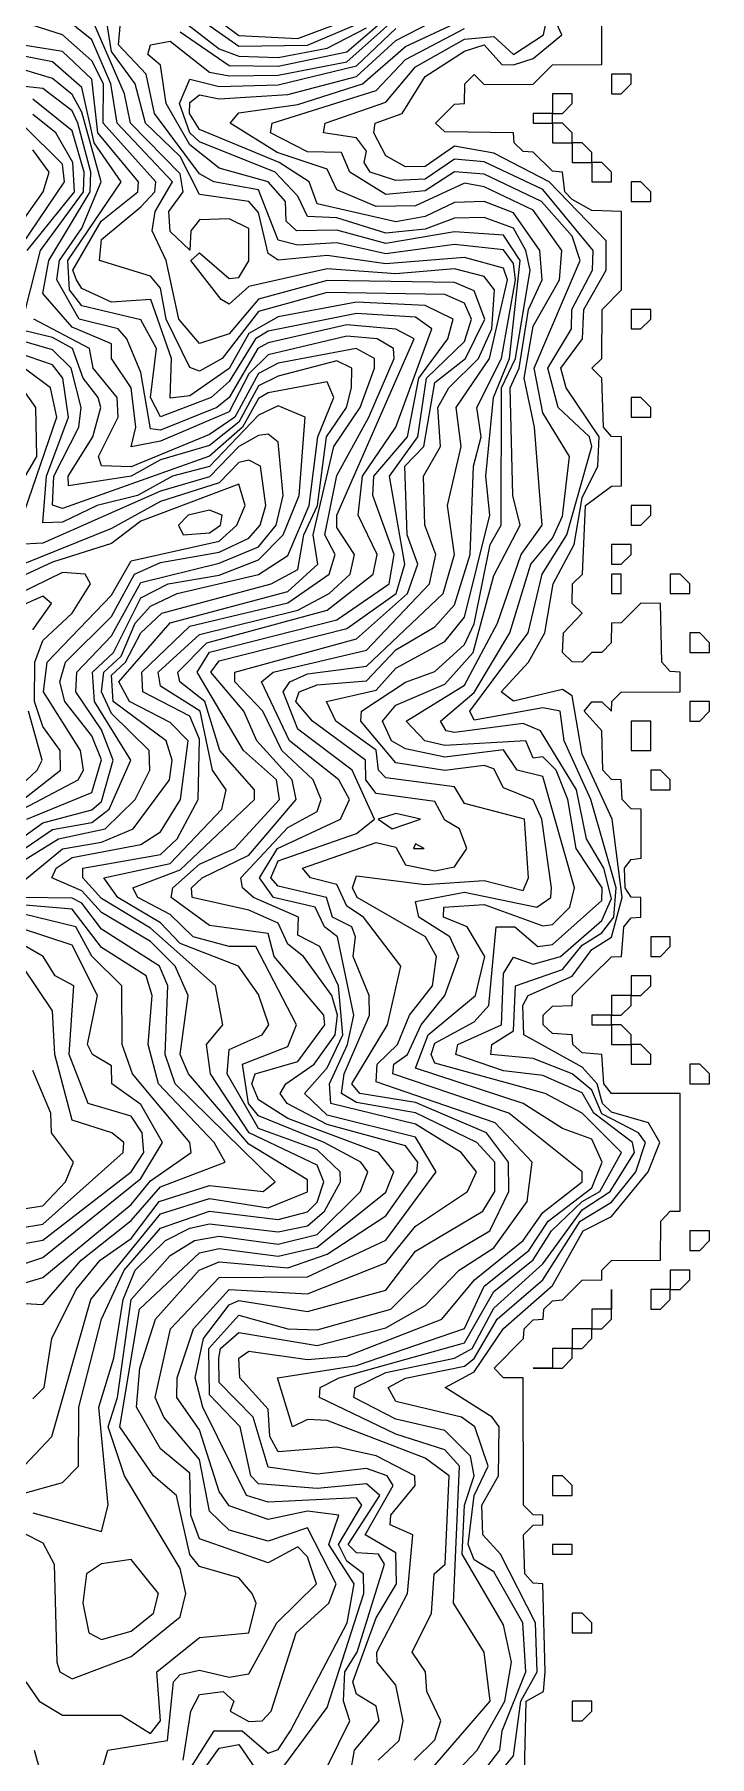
# Model space of a CAD drawing. Header units: metres. Extents: x 310028 to 360472, y 4137098 to 4159193.
# Drawn here: x 317830 to 318862, y 4146733 to 4149368 of the extents above; entities that cross this region are included whole.
import ezdxf

# ---------------------------------------------------------------- set-up
doc = ezdxf.new("R2010")
doc.units = ezdxf.units.M
for name, color, linetype in [('COAST', 5, 'Continuous'), ('CONTOUR', 254, 'Continuous'), ('CONTOUR_INDEX', 33, 'Continuous')]:
    doc.layers.add(name, color=color, linetype=linetype)

msp = doc.modelspace()

# ---------------------------------------------------------------- linework, layer by layer
at = {"layer": 'COAST'}
for points in [[(318577.5, 4146622.5), (318582.1, 4146817.5), (318608.4, 4146832.5), (318610.9, 4146862.5), (318607.6, 4146997.5), (318592.5, 4146998.3), (318579.8, 4147012.5), (318578, 4147072.5), (318592.5, 4147087.3), (318607.6, 4147087.5), (318607.6, 4147102.5), (318592.5, 4147102.8), (318577.9, 4147117.5), (318577.5, 4147312.5), (318547.5, 4147312.7), (318532.8, 4147327.5), (318577.9, 4147372.5), (318578.7, 4147387.5), (318592.5, 4147401.4), (318607.8, 4147402.5), (318608.8, 4147417.5), (318622.5, 4147430.4), (318637.5, 4147431.8), (318667.5, 4147462.1), (318697.5, 4147462.5), (318697.7, 4147477.5), (318712.5, 4147492.2), (318787.5, 4147492.4), (318788, 4147552.5), (318802.5, 4147567.4), (318817.5, 4147567.5), (318817.5, 4147747.5), (318712.5, 4147747.6), (318701, 4147762.5), (318697.6, 4147807.5), (318667.5, 4147809.6), (318653.6, 4147822.5), (318652.5, 4147837.6), (318622.5, 4147839.4), (318608.2, 4147852.5), (318607.9, 4147867.5), (318622.5, 4147881.5), (318652.5, 4147882.5), (318653, 4147897.5), (318682.8, 4147927.5), (318712.5, 4147956.8), (318727.7, 4147957.5), (318731.2, 4148002.5), (318742.5, 4148016.5), (318757.6, 4148017.5), (318757.5, 4148047.5), (318742.5, 4148048.2), (318733.4, 4148062.5), (318732.3, 4148092.5), (318742.5, 4148105.9), (318757.8, 4148107.5), (318757.7, 4148182.5), (318742.5, 4148183.3), (318728.7, 4148197.5), (318727.5, 4148227.5), (318712.5, 4148228.1), (318699.4, 4148242.5), (318697.8, 4148302.5), (318670.8, 4148332.5), (318682.5, 4148347.2), (318697.5, 4148347.1), (318712.5, 4148332.5), (318712.8, 4148347.5), (318727.5, 4148361.9), (318817.6, 4148362.5), (318817.6, 4148392.5), (318802.5, 4148393.2), (318789.6, 4148407.5), (318787.5, 4148497.6), (318757.5, 4148497.8), (318727.5, 4148467.7), (318712.5, 4148467.5), (318711.8, 4148437.5), (318697.5, 4148422.7), (318682.5, 4148422.5), (318667.5, 4148407.7), (318652.5, 4148408.1), (318637.6, 4148422.5), (318639, 4148452.5), (318667.5, 4148482.5), (318652.5, 4148497.5), (318652.8, 4148527.5), (318667.9, 4148542.5), (318672.6, 4148647.5), (318712.5, 4148677.1), (318727.6, 4148677.5), (318727.6, 4148752.5), (318712.5, 4148753.2), (318700.5, 4148767.5), (318697.6, 4148842.5), (318682.5, 4148857.5), (318697.7, 4148872.5), (318698.3, 4148947.5), (318727.9, 4148977.5), (318727.6, 4149097.5), (318682.5, 4149098.7), (318652.5, 4149115.5), (318641.2, 4149127.5), (318637.7, 4149157.5), (318622.5, 4149158.9), (318592.5, 4149188.2), (318577.5, 4149189.2), (318563.4, 4149202.5), (318562.5, 4149217.7), (318457.5, 4149219.2), (318443.4, 4149232.5), (318472.5, 4149261.7), (318487.7, 4149262.5), (318488.4, 4149292.5), (318502.5, 4149307.2), (318517.5, 4149291.5), (318592.5, 4149292.1), (318622.5, 4149321.8), (318697.5, 4149322.5), (318697.6, 4149397.5)], [(318712.5, 4149292.5), (318712.5, 4149277.5), (318727.5, 4149277.5), (318742.5, 4149292.5), (318742.5, 4149307.5), (318712.5, 4149307.5), (318712.5, 4149292.5)], [(318622.5, 4149262.5), (318622.5, 4149247.5), (318637.5, 4149247.5), (318652.5, 4149262.5), (318652.5, 4149277.5), (318622.5, 4149277.5), (318622.5, 4149262.5)], [(318592.5, 4149232.5), (318622.5, 4149232.5), (318622.5, 4149247.5), (318592.5, 4149247.5), (318592.5, 4149232.5)], [(318622.5, 4149202.5), (318652.5, 4149202.5), (318652.5, 4149217.5), (318637.5, 4149232.5), (318622.5, 4149232.5), (318622.5, 4149202.5)], [(318652.4, 4149172.5), (318682.5, 4149172.5), (318682.5, 4149187.5), (318667.5, 4149202.5), (318652.5, 4149202.5), (318652.4, 4149172.5)], [(318682.5, 4149142.5), (318712.5, 4149142.5), (318712.5, 4149157.5), (318697.5, 4149172.5), (318682.5, 4149172.5), (318682.5, 4149142.5)], [(318742.5, 4149112.5), (318772.5, 4149112.5), (318772.5, 4149127.5), (318757.5, 4149142.5), (318742.5, 4149142.5), (318742.5, 4149112.5)], [(318742.5, 4148932.5), (318742.5, 4148917.5), (318757.5, 4148917.5), (318772.5, 4148932.5), (318772.5, 4148947.5), (318742.5, 4148947.5), (318742.5, 4148932.5)], [(318742.5, 4148782.5), (318772.5, 4148782.5), (318772.5, 4148797.5), (318757.5, 4148812.5), (318742.5, 4148812.5), (318742.5, 4148782.5)], [(318742.5, 4148632.5), (318742.5, 4148617.5), (318757.5, 4148617.5), (318772.5, 4148632.5), (318772.5, 4148647.5), (318742.5, 4148647.5), (318742.5, 4148632.5)], [(318712.5, 4148572.5), (318712.5, 4148557.5), (318727.5, 4148557.5), (318742.5, 4148572.5), (318742.5, 4148587.5), (318712.5, 4148587.5), (318712.5, 4148572.5)], [(318712.5, 4148512.5), (318727.5, 4148512.5), (318727.5, 4148542.5), (318712.5, 4148542.5), (318712.5, 4148512.5)], [(318802.5, 4148512.5), (318832.5, 4148512.5), (318832.5, 4148527.5), (318817.5, 4148542.5), (318802.5, 4148542.5), (318802.5, 4148512.5)], [(318832.5, 4148422.5), (318862.5, 4148422.5), (318862.5, 4148437.5), (318847.5, 4148452.5), (318832.5, 4148452.5), (318832.5, 4148422.5)], [(318832.5, 4148332.5), (318832.5, 4148317.5), (318847.5, 4148317.5), (318862.5, 4148332.5), (318862.5, 4148347.5), (318832.5, 4148347.5), (318832.5, 4148332.5)], [(318742.5, 4148272.5), (318772.5, 4148272.5), (318772.5, 4148317.5), (318742.5, 4148317.5), (318742.5, 4148272.5)], [(318772.5, 4148212.5), (318802.5, 4148212.5), (318802.5, 4148227.5), (318787.5, 4148242.5), (318772.5, 4148242.5), (318772.5, 4148212.5)], [(318772.5, 4147972.5), (318772.5, 4147957.5), (318787.5, 4147957.5), (318802.5, 4147972.5), (318802.5, 4147987.5), (318772.5, 4147987.5), (318772.5, 4147972.5)], [(318742.5, 4147912.5), (318742.5, 4147897.5), (318757.5, 4147897.5), (318772.5, 4147912.5), (318772.5, 4147927.5), (318742.5, 4147927.5), (318742.5, 4147912.5)], [(318712.5, 4147882.5), (318712.5, 4147867.5), (318727.5, 4147867.5), (318742.5, 4147882.5), (318742.5, 4147897.5), (318712.5, 4147897.5), (318712.5, 4147882.5)], [(318682.5, 4147852.5), (318712.5, 4147852.5), (318712.5, 4147867.5), (318682.5, 4147867.5), (318682.5, 4147852.5)], [(318712.5, 4147822.5), (318742.5, 4147822.5), (318742.5, 4147837.5), (318727.5, 4147852.5), (318712.5, 4147852.5), (318712.5, 4147822.5)], [(318742.5, 4147792.5), (318772.5, 4147792.5), (318772.5, 4147807.5), (318757.5, 4147822.5), (318742.5, 4147822.5), (318742.5, 4147792.5)], [(318832.5, 4147762.5), (318862.5, 4147762.5), (318862.5, 4147777.5), (318847.5, 4147792.5), (318832.5, 4147792.5), (318832.5, 4147762.5)], [(318832.5, 4147522.5), (318832.5, 4147507.5), (318847.5, 4147507.5), (318862.5, 4147522.5), (318862.5, 4147537.5), (318832.5, 4147537.5), (318832.5, 4147522.5)], [(318802.5, 4147462.5), (318802.5, 4147447.5), (318817.5, 4147447.5), (318832.5, 4147462.5), (318832.5, 4147477.5), (318802.5, 4147477.5), (318802.5, 4147462.5)], [(318712.5, 4147432.5), (318712.5, 4147417.5), (318712.5, 4147447.5), (318712.5, 4147432.5)], [(318772.5, 4147432.5), (318772.5, 4147417.5), (318787.5, 4147417.5), (318802.5, 4147432.5), (318802.5, 4147447.5), (318772.5, 4147447.5), (318772.5, 4147432.5)], [(318682.5, 4147402.5), (318682.5, 4147387.5), (318697.5, 4147387.5), (318712.5, 4147402.5), (318712.5, 4147417.5), (318682.5, 4147417.5), (318682.5, 4147402.5)], [(318652.5, 4147372.5), (318652.5, 4147357.5), (318667.5, 4147357.5), (318682.5, 4147372.5), (318682.5, 4147387.5), (318652.5, 4147387.5), (318652.5, 4147372.5)], [(318622.5, 4147342.5), (318622.5, 4147327.5), (318637.5, 4147327.5), (318652.5, 4147342.5), (318652.5, 4147357.5), (318622.5, 4147357.5), (318622.5, 4147342.5)], [(318592.5, 4147327.5), (318622.5, 4147327.5), (318592.5, 4147327.5)], [(318622.5, 4147132.5), (318652.5, 4147132.5), (318652.5, 4147147.5), (318637.5, 4147162.5), (318622.5, 4147162.5), (318622.5, 4147132.5)], [(318622.5, 4147042.5), (318652.5, 4147042.5), (318652.5, 4147057.5), (318622.5, 4147057.5), (318622.5, 4147042.5)], [(318652.5, 4146922.5), (318682.5, 4146922.5), (318682.5, 4146937.5), (318667.5, 4146952.5), (318652.5, 4146952.5), (318652.5, 4146922.5)], [(318652.5, 4146802.5), (318652.5, 4146787.5), (318667.5, 4146787.5), (318682.5, 4146802.5), (318682.5, 4146817.5), (318652.5, 4146817.5), (318652.5, 4146802.5)]]:
    msp.add_lwpolyline(points, dxfattribs=at)
at = {"layer": 'CONTOUR'}
for points, elevation in [([(318202.5, 4146706.6), (318277.5, 4146808.1), (318333.9, 4146982.5), (318333, 4147012.5), (318307.5, 4147032), (318294.9, 4147057.5), (318330.6, 4147117.5), (318322.5, 4147128.7), (318187.5, 4147122.1), (318154.4, 4147132.5), (318087.6, 4147267.5), (318075.5, 4147312.5), (318088.5, 4147372.5), (318127.5, 4147424), (318142.5, 4147430.8), (318247.5, 4147414.2), (318367.5, 4147446.7), (318412.5, 4147506.2), (318515.9, 4147567.5), (318534.2, 4147597.5), (318533.8, 4147642.5), (318506.6, 4147672.5), (318412.5, 4147717.9), (318322.5, 4147733.9), (318299.6, 4147747.5), (318303.7, 4147777.5), (318342.5, 4147867.5), (318341.7, 4147897.5), (318317.4, 4147957.5), (318321.1, 4147987.5), (318315.1, 4148002.5), (318285.8, 4148017.5), (318276.6, 4148047.5), (318202.5, 4148065), (318191.4, 4148077.5), (318202.5, 4148103.6), (318322.5, 4148145.7), (318350.1, 4148167.5), (318315.6, 4148242.5), (318232.5, 4148305.1), (318210.3, 4148362.5), (318220.2, 4148377.5), (318247.5, 4148389.7), (318337.5, 4148401.7), (318455, 4148512.5), (318472.2, 4148572.5), (318461.4, 4148647.5), (318482.7, 4148737.5), (318474.7, 4148797.5), (318526.1, 4148872.5), (318553.3, 4148992.5), (318547.5, 4149010.8), (318487.5, 4149026.9), (318367.5, 4149017), (318277.5, 4149029.8), (318202.5, 4149022.9), (318187.5, 4149032.9), (318172.5, 4149095.8), (318157.5, 4149112.5), (318082.5, 4149123.1), (318052.5, 4149181.4), (317999.5, 4149232.5), (317984, 4149292.5), (317947.5, 4149341.9), (317936.2, 4149412.5)], 90), ([(318080.9, 4149412.5), (318142.5, 4149366.7), (318232.5, 4149361.8), (318327.9, 4149397.5)], 110), ([(318436.1, 4146712.5), (318526.9, 4146817.5), (318517.7, 4146892.5), (318471, 4146967.5), (318480.1, 4147177.5), (318457.5, 4147202.3), (318382.5, 4147226.3), (318266, 4147282.5), (318266.9, 4147297.5), (318296, 4147312.5), (318487.5, 4147366.1), (318532.5, 4147444.4), (318592.5, 4147493.3), (318620.9, 4147537.5), (318667.5, 4147582.4), (318694.8, 4147597.5), (318727.8, 4147657.5), (318667.5, 4147717.4), (318610.8, 4147747.5), (318442.5, 4147793.9), (318436.4, 4147807.5), (318442.5, 4147824.7), (318502.5, 4147857.4), (318525.1, 4147882.5), (318536, 4148002.5), (318564.8, 4148002.5), (318599.6, 4147972.5), (318622.5, 4147975.6), (318697.5, 4148043.2), (318698.3, 4148062.5), (318658.4, 4148122.5), (318645.6, 4148197.5), (318628, 4148242.5), (318607.5, 4148262.8), (318592.5, 4148260.6), (318581.3, 4148287.5), (318457.5, 4148279.9), (318427.2, 4148287.5), (318398.5, 4148317.5), (318487.5, 4148372.5), (318538, 4148467.5), (318574.4, 4148572.5), (318606.7, 4148617.5), (318594.7, 4148767.5), (318578.8, 4148842.5), (318592.5, 4148921.9), (318633.1, 4148992.5), (318636.6, 4149037.5), (318592.5, 4149099.4), (318517.5, 4149135.1), (318487.5, 4149140.8), (318412.5, 4149105.8), (318352.5, 4149104.8), (318292.5, 4149130.6), (318277.5, 4149162), (318201, 4149187.5), (318129.4, 4149232.5), (318142.5, 4149248.1), (318232.5, 4149261.2), (318331.8, 4149292.5), (318397.5, 4149349.8), (318532.2, 4149412.5)], 40), ([(318532, 4146697.5), (318562.5, 4146734.1), (318574, 4146817.5), (318598.8, 4146862.5), (318596.5, 4146937.5), (318542.7, 4147042.5), (318515.6, 4147072.5), (318514.4, 4147117.5), (318539.9, 4147162.5), (318540.5, 4147237.5), (318530.2, 4147252.5), (318458.2, 4147297.5), (318502.5, 4147321.5), (318547.5, 4147387.9), (318622.5, 4147454), (318669.3, 4147537.5), (318712.5, 4147559.2), (318768.8, 4147627.5), (318786.3, 4147672.5), (318769.3, 4147702.5), (318712.5, 4147719.2), (318698.7, 4147732.5), (318690.5, 4147762.5), (318667.5, 4147787.9), (318578.2, 4147837.5), (318576.8, 4147882.5), (318585, 4147897.5), (318652.5, 4147927.1), (318682.5, 4147967.9), (318712.5, 4147986.7), (318728.8, 4148047.5), (318713.5, 4148167.5), (318667.5, 4148266.9), (318652.5, 4148356), (318637.5, 4148365.6), (318562.5, 4148348), (318543.6, 4148362.5), (318585.4, 4148407.5), (318610.7, 4148452.5), (318623.5, 4148527.5), (318655.6, 4148587.5), (318667.5, 4148659.2), (318691.8, 4148707.5), (318693.4, 4148752.5), (318643.2, 4148827.5), (318635, 4148857.5), (318667.9, 4148902.5), (318670.1, 4148947.5), (318704.5, 4149007.5), (318704.2, 4149052.5), (318617.3, 4149142.5), (318532.5, 4149186.8), (318472.5, 4149197.4), (318427.5, 4149166.4), (318397.5, 4149165.9), (318367.5, 4149182.3), (318348.9, 4149217.5), (318351.1, 4149232.5), (318392.3, 4149247.5), (318427.5, 4149303.8), (318487.5, 4149342.5), (318517.5, 4149352.2), (318544.6, 4149322.5), (318562.5, 4149321.9), (318592.5, 4149331.6), (318636.6, 4149367.5), (318616.1, 4149412.5)], 10), ([(317902.5, 4146606.7), (317942.1, 4146742.5), (318033.2, 4146757.5), (318042.5, 4146847.5), (318052.5, 4146858.6), (318082.5, 4146865.3), (318127.5, 4146854.7), (318157.5, 4146859.7), (318200.7, 4146937.5), (318261.3, 4146997.5), (318247.5, 4147038.7), (318232.5, 4147053.9), (318187.5, 4147029.4), (318082.5, 4147066), (318068.8, 4147102.5), (318067.5, 4147166.4), (318022.5, 4147204), (317986, 4147267.5), (317990.9, 4147327.5), (318015.2, 4147402.5), (318082, 4147477.5), (318112.5, 4147490), (318217.5, 4147480.9), (318277.5, 4147501.5), (318367.5, 4147560.5), (318414.5, 4147627.5), (318416.2, 4147642.5), (318397.5, 4147667.5), (318277.5, 4147700.2), (318216.2, 4147732.5), (318205.9, 4147747.5), (318214.2, 4147762.5), (318257.6, 4147792.5), (318289.6, 4147837.5), (318293.3, 4147867.5), (318284.7, 4147897.5), (318241.3, 4147957.5), (318217.5, 4147975.9), (318202.5, 4148008.1), (318157.5, 4148028), (318071.1, 4148047.5), (318069.8, 4148062.5), (318086.5, 4148077.5), (318157.5, 4148112.4), (318230, 4148197.5), (318223.8, 4148227.5), (318169.8, 4148287.5), (318149.9, 4148332.5), (318099.8, 4148392.5), (318112.5, 4148409.5), (318307.5, 4148459.2), (318383.2, 4148512.5), (318396.4, 4148557.5), (318373, 4148692.5), (318416.3, 4148752.5), (318429.7, 4148842.5), (318487.5, 4148898.5), (318498.4, 4148932.5), (318487.5, 4148956.9), (318457.5, 4148970.1), (318277.5, 4148973.1), (318172.5, 4148944.2), (318116.8, 4148872.5), (318082.5, 4148852.8), (318067.5, 4148858.5), (318031.2, 4148932.5), (318022.5, 4148980), (318007.5, 4148998.2), (317929.5, 4149022.5), (317932.5, 4149054.6), (317992.5, 4149104.2), (318013.7, 4149127.5), (318015.6, 4149142.5), (317934.9, 4149232.5), (317935.6, 4149292.5), (317917.5, 4149328), (317872.5, 4149367.5), (317826.1, 4149382.5)], 120), ([(318057.1, 4146727.5), (318068.9, 4146802.5), (318082.5, 4146828.1), (318118.5, 4146832.5), (318135, 4146817.5), (318129, 4146802.5), (318157.5, 4146786.8), (318178.1, 4146787.5), (318191.9, 4146802.5), (318230.2, 4146922.5), (318280.2, 4146967.5), (318291.2, 4146997.5), (318247.5, 4147082.9), (318187.5, 4147062.5), (318127.5, 4147079.3), (318097.5, 4147108.4), (318082.5, 4147187.7), (318027.5, 4147252.5), (318014.3, 4147282.5), (318038, 4147387.5), (318112.5, 4147465.8), (318247.5, 4147467.1), (318367.5, 4147523), (318444.4, 4147627.5), (318412.5, 4147680.8), (318277.5, 4147714.3), (318243.1, 4147747.5), (318277.5, 4147787), (318301.4, 4147837.5), (318295, 4147912.5), (318266.2, 4147972.5), (318232.5, 4147990), (318233.5, 4148017.5), (318164.8, 4148047.5), (318147.9, 4148062.5), (318145.7, 4148077.5), (318217.5, 4148154.7), (318262.5, 4148179.2), (318268.5, 4148197.5), (318255.9, 4148227.5), (318208.4, 4148272.5), (318178.9, 4148332.5), (318136.1, 4148377.5), (318136.3, 4148392.5), (318322.5, 4148443.3), (318400.2, 4148512.5), (318416.4, 4148557.5), (318400.1, 4148602.5), (318396.6, 4148707.5), (318425.2, 4148737.5), (318442.5, 4148835.4), (318489.4, 4148872.5), (318518.6, 4148932.5), (318502.5, 4148976), (318472.5, 4148988.6), (318277.5, 4148991.8), (318172.5, 4148963.1), (318127.5, 4148910.3), (318082.5, 4148895.3), (318050.4, 4148932.5), (318031.3, 4149022.5), (318009.8, 4149067.5), (318014.5, 4149097.5), (318040.9, 4149142.5), (317956.2, 4149232.5), (317946.4, 4149292.5), (317917.5, 4149359.8), (317870.7, 4149397.5)], 110), ([(318277.5, 4146717.2), (318312, 4146787.5), (318302.4, 4146817.5), (318304.4, 4146862.5), (318323.5, 4146892.5), (318365.5, 4147027.5), (318355.9, 4147042.5), (318322.5, 4147044.7), (318309.8, 4147057.5), (318358, 4147132.5), (318337.5, 4147150.2), (318262.5, 4147143.4), (318172.5, 4147150.3), (318160.7, 4147162.5), (318144.4, 4147237.5), (318097.5, 4147286.4), (318096.6, 4147357.5), (318142.5, 4147408.6), (318217.5, 4147387.6), (318262.5, 4147386.1), (318375.1, 4147417.5), (318450.4, 4147492.5), (318526.3, 4147537.5), (318555.7, 4147597.5), (318554.8, 4147642.5), (318521.5, 4147687.5), (318412.5, 4147733.9), (318327.4, 4147747.5), (318315.3, 4147762.5), (318369.7, 4147852.5), (318390.3, 4147942.5), (318332.9, 4148017.5), (318307.5, 4148034.3), (318292.5, 4148067.2), (318252.1, 4148077.5), (318239.9, 4148092.5), (318352.5, 4148131.6), (318382.5, 4148124.8), (318397.5, 4148097.5), (318442.5, 4148088.4), (318472.5, 4148094.7), (318491.2, 4148122.5), (318479.9, 4148152.5), (318457.5, 4148166), (318442.5, 4148194.3), (318352.5, 4148206.5), (318336.5, 4148227.5), (318336.3, 4148257.5), (318255.2, 4148317.5), (318229.7, 4148347.5), (318234.5, 4148362.5), (318262.5, 4148373.1), (318337.5, 4148379.2), (318382.5, 4148426.5), (318442.5, 4148461.6), (318472.5, 4148495.3), (318496.5, 4148572.5), (318501.6, 4148707.5), (318513.3, 4148752.5), (318506.4, 4148797.5), (318544.2, 4148872.5), (318565.6, 4148992.5), (318562.5, 4149017.8), (318547.5, 4149038.5), (318472.5, 4149046.7), (318367.5, 4149032.4), (318292.5, 4149049.3), (318232.5, 4149045.8), (318202.5, 4149053.4), (318172.5, 4149130.3), (318104.3, 4149142.5), (318082.5, 4149155.1), (318013.5, 4149247.5), (318000.7, 4149307.5), (317958.2, 4149352.5), (317962.5, 4149397.6)], 80), ([(318306, 4146667.5), (318319.6, 4146742.5), (318357, 4146787.5), (318352.5, 4146809.9), (318322.5, 4146828.6), (318316.8, 4146847.5), (318352.5, 4146945.3), (318383.5, 4146997.5), (318382.5, 4147044.6), (318335.5, 4147072.5), (318378.4, 4147147.5), (318369.4, 4147162.5), (318337.5, 4147174), (318262.5, 4147164.9), (318187.5, 4147175.6), (318164.5, 4147252.5), (318112.5, 4147305.2), (318111.6, 4147342.5), (318114.2, 4147357.5), (318142.5, 4147382), (318262.5, 4147362.2), (318367.5, 4147389), (318427.5, 4147423), (318479.3, 4147477.5), (318532.5, 4147511.3), (318583.4, 4147582.5), (318591.4, 4147642.5), (318534.5, 4147702.5), (318352.5, 4147765.6), (318353.8, 4147792.5), (318385.4, 4147822.5), (318403.5, 4147867.5), (318438.7, 4147912.5), (318444.7, 4147957.5), (318428, 4147987.5), (318323.2, 4148047.5), (318316.3, 4148062.5), (318322.5, 4148080.6), (318427.5, 4148067.5), (318517.5, 4148073.5), (318577.5, 4148058.2), (318585.4, 4148077.5), (318579.4, 4148167.5), (318487.5, 4148191.6), (318472.5, 4148216.9), (318367.5, 4148230.9), (318356.2, 4148242.5), (318352.5, 4148272.8), (318291, 4148317.5), (318276.5, 4148347.5), (318352.5, 4148364.7), (318382.5, 4148398.4), (318457.5, 4148439.4), (318487.5, 4148476.5), (318526.4, 4148632.5), (318520.3, 4148692.5), (318531.8, 4148812.5), (318556.4, 4148872.5), (318572.8, 4149022.5), (318547.5, 4149060.9), (318472.5, 4149066.1), (318367.5, 4149048.1), (318292.5, 4149068.9), (318230.4, 4149067.5), (318214.8, 4149082.5), (318213.9, 4149112.5), (318187.5, 4149142.5), (318112.5, 4149163.7), (318067.5, 4149199.4), (318031.4, 4149262.5), (318022.5, 4149321.1), (318003.2, 4149337.5), (318007.5, 4149352.5), (318037.5, 4149358), (318097.5, 4149310.5), (318127.5, 4149304.8), (318202.5, 4149306), (318307.5, 4149326.2), (318382.5, 4149393.1)], 70), ([(318052.5, 4149372.1), (318127.5, 4149320.9), (318202.5, 4149319.9), (318307.5, 4149341.8), (318382.5, 4149406)], 80), ([(318065.5, 4149382.5), (318112.5, 4149346.4), (318142.5, 4149334.9), (318202.5, 4149333.1), (318277.5, 4149347.1), (318337.5, 4149378.2)], 90), ([(318506.9, 4146697.5), (318541.9, 4146742.5), (318545.1, 4146772.5), (318581.4, 4146862.5), (318576.9, 4146937.5), (318532.5, 4147015.4), (318502.5, 4147034.2), (318493.5, 4147057.5), (318502.5, 4147132.2), (318523.8, 4147177.5), (318503.2, 4147237.5), (318482.9, 4147252.5), (318382.5, 4147276.3), (318370.8, 4147297.5), (318397.5, 4147312.2), (318487.5, 4147330.6), (318502.5, 4147342.2), (318537.6, 4147402.5), (318607.6, 4147462.5), (318664.5, 4147552.5), (318712.5, 4147581.4), (318749.9, 4147627.5), (318764.5, 4147672.5), (318753.9, 4147687.5), (318697.5, 4147716.5), (318682.5, 4147752.6), (318652.5, 4147777.8), (318592.5, 4147801.2), (318528, 4147807.5), (318529.3, 4147822.5), (318562.5, 4147843.4), (318565.7, 4147912.5), (318637.5, 4147937.5), (318667.5, 4147974.7), (318697.5, 4147993.4), (318716, 4148017.5), (318719.7, 4148062.5), (318681, 4148197.5), (318640.1, 4148287.5), (318633.8, 4148332.5), (318607.5, 4148337.6), (318502.5, 4148318.8), (318495.9, 4148332.5), (318585.2, 4148452.5), (318606.5, 4148542.5), (318644.3, 4148602.5), (318682.4, 4148737.5), (318678.9, 4148752.5), (318631.1, 4148797.5), (318615.1, 4148857.5), (318651.5, 4148917.5), (318651.9, 4148947.5), (318683.7, 4149007.5), (318684.7, 4149037.5), (318607.5, 4149130.8), (318517.5, 4149173.4), (318472.5, 4149177.2), (318427.5, 4149146.8), (318382.5, 4149144.9), (318343.2, 4149157.5), (318334, 4149172.5), (318337.5, 4149189.6), (318322.5, 4149209.8), (318272, 4149217.5), (318274.3, 4149232.5), (318367.5, 4149264.8), (318412.5, 4149318.5), (318487.5, 4149360.8), (318532.5, 4149365.2), (318562.5, 4149337.6), (318608.5, 4149367.5), (318611.4, 4149382.5)], 20), ([(318355.8, 4146727.5), (318387.8, 4146757.5), (318393.8, 4146787.5), (318382.5, 4146842), (318353.9, 4146877.5), (318353.4, 4146892.5), (318400.2, 4146982.5), (318408.8, 4147072.5), (318373.9, 4147087.5), (318374.9, 4147102.5), (318412, 4147147.5), (318411.5, 4147162.5), (318352.5, 4147193.3), (318292.5, 4147206.5), (318202.5, 4147199.3), (318189.7, 4147222.5), (318187.5, 4147264.5), (318143.9, 4147312.5), (318142.3, 4147342.5), (318157.5, 4147353.3), (318247.5, 4147340.5), (318307.5, 4147345.5), (318453, 4147402.5), (318502.7, 4147462.5), (318577.5, 4147522.9), (318607.5, 4147565.3), (318667.6, 4147612.5), (318667.8, 4147627.5), (318555.7, 4147717.5), (318378, 4147777.5), (318379.4, 4147792.5), (318400.3, 4147807.5), (318421.6, 4147852.5), (318457.7, 4147897.5), (318478.8, 4147957.5), (318465.3, 4147987.5), (318418, 4148017.5), (318412.5, 4148041.2), (318487.5, 4148055.9), (318598.1, 4148032.5), (318619.7, 4148047.5), (318620.7, 4148062.5), (318605.7, 4148167.5), (318592.5, 4148196.9), (318547.5, 4148215.4), (318532.5, 4148244.4), (318517.5, 4148249.6), (318457.5, 4148241.7), (318382.5, 4148253.7), (318329.2, 4148317.5), (318329.9, 4148332.5), (318397.5, 4148377.3), (318442.5, 4148393.4), (318487.5, 4148434.8), (318502.5, 4148466.2), (318526.8, 4148587.5), (318543.5, 4148617.5), (318544.5, 4148827.5), (318565.8, 4148872.5), (318587.9, 4149007.5), (318581.7, 4149037.5), (318562.5, 4149072), (318517.5, 4149088), (318472.5, 4149087.2), (318427.5, 4149070.3), (318367.5, 4149064.4), (318292.5, 4149087.7), (318247.5, 4149089.5), (318232.5, 4149120.6), (318198.1, 4149157.5), (318082.5, 4149204), (318067.5, 4149217.6), (318051.6, 4149262.5), (318067.5, 4149299.6), (318112.5, 4149288.8), (318202.5, 4149291.1), (318322.5, 4149320.1), (318382.5, 4149377.5)], 60), ([(318478.6, 4146712.5), (318507, 4146742.5), (318549.4, 4146817.5), (318559.5, 4146877.5), (318547.5, 4146934.5), (318484.2, 4147042.5), (318487.6, 4147117.5), (318502.3, 4147162.5), (318496.8, 4147192.5), (318457.5, 4147232), (318382.5, 4147249.1), (318318.5, 4147282.5), (318320.6, 4147297.5), (318367.5, 4147320.5), (318472.5, 4147342.8), (318499.2, 4147357.5), (318532.5, 4147418.9), (318607.5, 4147486.8), (318667.5, 4147569.8), (318710.7, 4147597.5), (318747.5, 4147657.5), (318744.4, 4147672.5), (318685.4, 4147717.5), (318667.5, 4147748.6), (318607.5, 4147775.3), (318547.5, 4147782.3), (318474.5, 4147807.5), (318477.5, 4147822.5), (318544.3, 4147852.5), (318547.5, 4147931.1), (318562.5, 4147956.3), (318592.5, 4147945.7), (318634.3, 4147957.5), (318697.5, 4148012.4), (318712.5, 4148046), (318700.8, 4148092.5), (318674.4, 4148137.5), (318658.8, 4148212.5), (318604, 4148302.5), (318577.5, 4148313.8), (318472.5, 4148300.1), (318459.7, 4148302.5), (318450.7, 4148317.5), (318502.5, 4148361.4), (318557, 4148452.5), (318589.1, 4148557.5), (318622.5, 4148597.2), (318637.5, 4148631), (318648.5, 4148722.5), (318607.5, 4148789.2), (318594.3, 4148857.5), (318664.6, 4149022.5), (318652.5, 4149059.4), (318605.6, 4149112.5), (318517.5, 4149154.6), (318472.5, 4149158), (318427.5, 4149128.9), (318367.5, 4149123.3), (318312, 4149157.5), (318299.3, 4149187.5), (318247.5, 4149188.6), (318191, 4149217.5), (318193.6, 4149232.5), (318352.5, 4149282.3), (318397.5, 4149330), (318487.5, 4149377.1)], 30), ([(317812.5, 4147075.4), (317842.5, 4147060), (317860.2, 4147027.5), (317864, 4146877.5), (317868.6, 4146862.5), (317887.5, 4146852.1), (317977.5, 4146886.3), (318052.5, 4146946.6), (318061.5, 4146982.5), (318052.5, 4147020.8), (317967.5, 4147162.5), (317942.6, 4147237.5), (317956.9, 4147282.5), (317977.9, 4147432.5), (318037.5, 4147499.9), (318074.5, 4147522.5), (318112.5, 4147529.1), (318202.5, 4147516.9), (318262.5, 4147532.1), (318328.8, 4147597.5), (318339.8, 4147627.5), (318329.2, 4147642.5), (318272.8, 4147672.5), (318172.5, 4147713.4), (318157.2, 4147732.5), (318147.9, 4147792.5), (318217.5, 4147819.5), (318230.6, 4147852.5), (318168.2, 4147972.5), (318127.5, 4147972.7), (318072.4, 4147987.5), (318037.5, 4148021.5), (317987.8, 4148047.5), (317980.3, 4148062.5), (318052.5, 4148089.9), (318166.5, 4148197.5), (318166.4, 4148212.5), (318113.4, 4148272.5), (318090.3, 4148347.5), (318052.1, 4148377.5), (318049.2, 4148392.5), (318093.6, 4148437.5), (318277.5, 4148487.3), (318348, 4148542.5), (318354.3, 4148572.5), (318325.1, 4148632.5), (318331.6, 4148692.5), (318382.7, 4148767.5), (318437.6, 4148917.5), (318412.5, 4148935.6), (318322.5, 4148941.4), (318187.5, 4148914), (318167.7, 4148902.5), (318127.5, 4148837), (318100.2, 4148812.5), (318022.5, 4148783), (318007.2, 4148812.5), (318016.4, 4148887.5), (317992.5, 4148931.5), (317902.5, 4148952.9), (317883.3, 4148977.5), (317880.9, 4149022.5), (317962.6, 4149142.5), (317921, 4149202.5), (317902.5, 4149287.1), (317857.5, 4149326.4), (317797.5, 4149338.2)], 140), ([(317816.7, 4146847.5), (317837.1, 4146817.5), (317872.5, 4146796.1), (317962.5, 4146796.5), (318007.5, 4146768.4), (318022.5, 4146787.5), (318017, 4146862.5), (318082.5, 4146915.2), (318157.5, 4146922.5), (318169.1, 4146967.5), (318162.9, 4146982.5), (318142.5, 4147006.4), (318082.5, 4147023.8), (318067.5, 4147042), (318047.1, 4147132.5), (318011.7, 4147162.5), (317960.2, 4147237.5), (317990.7, 4147417.5), (318082.5, 4147503.8), (318112.5, 4147510.3), (318202.5, 4147498.7), (318262.5, 4147512.4), (318367.5, 4147596.5), (318379.3, 4147627.5), (318356.3, 4147657.5), (318217.5, 4147709.5), (318172.5, 4147737.7), (318162.1, 4147762.5), (318167.3, 4147777.5), (318232.5, 4147796.8), (318274, 4147852.5), (318272.4, 4147867.5), (318196.6, 4147957.5), (318187.5, 4147992.4), (318097.5, 4148004.6), (318039, 4148047.5), (318041.6, 4148062.5), (318082.5, 4148098.3), (318135.8, 4148122.5), (318204.8, 4148197.5), (318200, 4148227.5), (318149.7, 4148272.5), (318078.5, 4148392.5), (318097.5, 4148423), (318292.5, 4148472.7), (318372.4, 4148527.5), (318380.2, 4148572.5), (318347.6, 4148662.5), (318349.2, 4148692.5), (318400.5, 4148752.5), (318417.6, 4148842.5), (318462.1, 4148902.5), (318470.2, 4148932.5), (318427.5, 4148953.7), (318322.5, 4148958.4), (318202.5, 4148936.3), (318157.5, 4148910.8), (318127.5, 4148857.3), (318067.5, 4148815.1), (318037.5, 4148811.5), (318039.2, 4148872.5), (318007.9, 4148962.5), (317947.5, 4148958.5), (317902.5, 4148979.3), (317894.2, 4148992.5), (317888.4, 4149007.5), (317931.9, 4149082.5), (317987.8, 4149127.5), (317989.1, 4149142.5), (317926.5, 4149217.5), (317917.5, 4149299.7), (317872.5, 4149342.3), (317812.5, 4149351.7)], 130), ([(317812.5, 4147135.4), (317872.5, 4147152.4), (317897, 4147177.5), (317897.8, 4147267.5), (317932.6, 4147402.5), (317967.2, 4147477.5), (318022.5, 4147541.4), (318097.5, 4147567.8), (318202.5, 4147554.7), (318247.5, 4147566.6), (318262.5, 4147581.1), (318272.4, 4147612.5), (318262.5, 4147637.7), (318158.2, 4147687.5), (318099, 4147777.5), (318092.8, 4147822.5), (318118, 4147852.5), (318106.7, 4147912.5), (318007.5, 4148000.4), (317932.5, 4148046.2), (317903.9, 4148077.5), (317903.8, 4148092.5), (318022.5, 4148113.6), (318048.1, 4148137.5), (318080.4, 4148197.5), (318082.5, 4148289.7), (318067.5, 4148325.2), (317995.4, 4148362.5), (317994.2, 4148392.5), (318067.5, 4148462.7), (318217.5, 4148498.6), (318280.5, 4148542.5), (318289.9, 4148572.5), (318273.9, 4148602.5), (318292.5, 4148693.2), (318341.1, 4148782.5), (318380.1, 4148872.5), (318379.2, 4148887.5), (318354.3, 4148902.5), (318307.5, 4148906.5), (318187.5, 4148878.1), (318157.5, 4148849), (318127.5, 4148790.5), (318022.5, 4148746.1), (317977.5, 4148737), (317985, 4148767.5), (317977.9, 4148827.5), (317947.6, 4148872.5), (317947.5, 4148894.9), (317887.5, 4148920.1), (317842.5, 4148971.8), (317851.7, 4149022.5), (317914.9, 4149127.5), (317915.8, 4149157.5), (317896.3, 4149232.5), (317887.5, 4149251.3), (317842.5, 4149285.4), (317767.5, 4149293.6)], 160), ([(317816.1, 4148947.5), (317838.8, 4149037.5), (317904.8, 4149127.5), (317905.6, 4149157.5), (317887.5, 4149220.9), (317827.5, 4149269.4)], 170), ([(317784.6, 4149007.5), (317875.7, 4149142.5), (317872.5, 4149169.6), (317812.5, 4149229.2)], 190), ([(317818.7, 4149037.5), (317891, 4149127.5), (317888.7, 4149172.5), (317862.3, 4149217.5), (317827.5, 4149245.7)], 180), ([(317797.5, 4147160.3), (317856.6, 4147222.5), (317916.2, 4147432.5), (318022.5, 4147563.3), (318097.5, 4147587), (318187.5, 4147572.4), (318247.5, 4147597.3), (318247.5, 4147615.5), (318157.5, 4147670.3), (318065.5, 4147777.5), (318052.6, 4147807.5), (318065.1, 4147897.5), (318044.9, 4147942.5), (318007.5, 4147980), (317932.5, 4148024.7), (317902.5, 4148057.7), (317856.6, 4148077.5), (317863, 4148092.5), (317887.5, 4148108.6), (317992.5, 4148128.8), (318022.5, 4148147.8), (318053.2, 4148197.5), (318065.1, 4148287.5), (318037.5, 4148315.4), (317975.4, 4148347.5), (317959, 4148377.5), (318037.5, 4148467.8), (318217.5, 4148516), (318263.5, 4148557.5), (318256.2, 4148602.5), (318287.7, 4148737.5), (318327.9, 4148797.5), (318350, 4148857.5), (318350.2, 4148872.5), (318322, 4148887.5), (318202.5, 4148865.2), (318172.5, 4148849.5), (318136.2, 4148782.5), (318097.5, 4148756.2), (317977.5, 4148706.4), (317932.5, 4148708.1), (317927.8, 4148722.5), (317957.7, 4148782.5), (317956.3, 4148812.5), (317919.5, 4148857.5), (317914.2, 4148887.5), (317828.6, 4148932.5)], 170), ([(317800.4, 4148062.5), (317872.5, 4148121.9), (317932.5, 4148132.2), (317980.7, 4148152.5), (318036.2, 4148227.5), (318040.4, 4148257.5), (318031.2, 4148287.5), (317950.3, 4148347.5), (317947.5, 4148387.7), (317969, 4148407.5), (317992.5, 4148452.8), (318024.7, 4148482.5), (318191.9, 4148527.5), (318232.5, 4148549.7), (318242.1, 4148602.5), (318262.8, 4148647.5), (318276.4, 4148752.5), (318307.3, 4148797.5), (318315, 4148827.5), (318315.2, 4148857.5), (318292.5, 4148868.6), (318202.5, 4148845.5), (318172.5, 4148830.6), (318142.5, 4148774.8), (318097.5, 4148739.4), (318022.5, 4148717.3), (317977.5, 4148692.4), (317882.1, 4148677.5), (317881.2, 4148692.5), (317919, 4148752.5), (317931.4, 4148797.5), (317927.1, 4148812.5), (317904.4, 4148842.5), (317888.1, 4148887.5), (317857.5, 4148904.7), (317802.1, 4148917.5)], 180), ([(317769.9, 4148077.5), (317866.8, 4148137.5), (317938.1, 4148152.5), (317984.1, 4148197.5), (318006.3, 4148242.5), (318005.2, 4148272.5), (317947.5, 4148328.9), (317932.1, 4148362.5), (317935.8, 4148392.5), (317962.5, 4148417), (317983.9, 4148467.5), (318007.5, 4148493.2), (318048, 4148512.5), (318172.5, 4148541.7), (318217.5, 4148571.1), (318249.9, 4148647.5), (318263.3, 4148752.5), (318287.6, 4148812.5), (318277.5, 4148836.6), (318187.5, 4148819.8), (318172.5, 4148810.9), (318148, 4148767.5), (318097.5, 4148723), (317872.5, 4148642.8), (317857.5, 4148647.7), (317859.2, 4148692.5), (317897.7, 4148767.5), (317901, 4148797.5), (317886.2, 4148857.5), (317857.5, 4148885.8), (317782.5, 4148907.3)], 190), ([(317802.5, 4148602.5), (317864.2, 4148782.5), (317854.5, 4148827.5), (317814.3, 4148857.5)], 210), ([(317780.9, 4148632.5), (317833.3, 4148722.5), (317832, 4148797.5), (317812.5, 4148825.1)], 220), ([(317782.5, 4148118.5), (317842.5, 4148161.9), (317917.5, 4148181.7), (317932.5, 4148194.4), (317950.1, 4148257.5), (317932.5, 4148304.1), (317893.1, 4148362.5), (317894.6, 4148392.5), (317947.5, 4148448.2), (317992.5, 4148529.6), (318112.5, 4148559.3), (318172.5, 4148584.3), (318199.4, 4148617.5), (318210.1, 4148662.5), (318202.5, 4148744.1), (318187.5, 4148756.7), (318172.5, 4148754.5), (318142.2, 4148737.5), (318097.5, 4148691.3), (318022.5, 4148669.3), (317842.5, 4148589.9), (317804.5, 4148587.5)], 210), ([(317817.9, 4148167.5), (317917.5, 4148208.3), (317932.5, 4148258.3), (317917.5, 4148294.7), (317876.3, 4148347.5), (317868.7, 4148377.5), (317877.5, 4148407.5), (317947.5, 4148477.7), (317982.7, 4148542.5), (318022.5, 4148560.2), (318112.5, 4148576), (318157.5, 4148597.5), (318175, 4148617.5), (318183.8, 4148647.5), (318175.5, 4148707.5), (318157.5, 4148716.9), (318142.5, 4148713.1), (318112.5, 4148682.3), (318022.5, 4148653.4), (317947.5, 4148612.4), (317812.5, 4148557.4)], 220), ([(317812.5, 4148183.4), (317896.5, 4148227.5), (317904.9, 4148242.5), (317900.3, 4148272.5), (317843.7, 4148362.5), (317849.2, 4148407.5), (317947.5, 4148510.3), (317977.5, 4148562.8), (318112.5, 4148592.6), (318139.4, 4148617.5), (318152.3, 4148647.5), (318142.5, 4148680.1), (317992.5, 4148623.5), (317947.5, 4148589.5), (317857.5, 4148560.5), (317752.5, 4148512.4)], 230), ([(318057.1, 4148602.5), (318097.5, 4148605.6), (318114.6, 4148617.5), (318116.9, 4148632.5), (318097.5, 4148640.5), (318064.9, 4148632.5), (318050, 4148617.5), (318057.1, 4148602.5)], 240), ([(317767.5, 4148162.6), (317869.4, 4148242.5), (317869, 4148272.5), (317842.5, 4148309.2), (317830, 4148347.5), (317830.3, 4148407.5), (317842.5, 4148440.7), (317887.3, 4148482.5), (317915.4, 4148527.5), (317907.4, 4148542.5), (317872.5, 4148544.9), (317737.5, 4148479.2)], 240), ([(318377, 4148152.5), (318420.5, 4148167.5), (318382.5, 4148176.3), (318355.4, 4148167.5), (318377, 4148152.5)], 90), ([(318409.5, 4148122.5), (318425.8, 4148122.5), (318412.5, 4148129.8), (318409.5, 4148122.5)], 90), ([(317827.5, 4147280.6), (317844.8, 4147297.5), (317856.5, 4147372.5), (317893.5, 4147447.5), (317930.5, 4147492.5), (317977.5, 4147525.7), (318020.6, 4147582.5), (318097.5, 4147606.8), (318179.8, 4147597.5), (318198.2, 4147612.5), (318045, 4147762.5), (318029.7, 4147807.5), (318033.9, 4147912.5), (318021.3, 4147942.5), (317932.5, 4147999.1), (317902.5, 4148038.8), (317887.5, 4148046.6), (317812.5, 4148047.4)], 180), ([(317737.5, 4147461.5), (317842.5, 4147496.5), (317992.5, 4147617.7), (318025.6, 4147672.5), (317992.5, 4147731), (317948.4, 4147762.5), (317947.5, 4147789.9), (317918.4, 4147807.5), (317911.1, 4147822.5), (317926, 4147897.5), (317887.5, 4147974.7), (317767.5, 4148013.9)], 210), ([(317797.5, 4147427.3), (317842.5, 4147424.9), (317901.4, 4147492.5), (317977.5, 4147553.1), (318022.5, 4147604.7), (318121.3, 4147642.5), (318104.9, 4147672.5), (318019.4, 4147762.5), (318003.8, 4147822.5), (318009.9, 4147897.5), (318000.9, 4147927.5), (317932.5, 4147970.8), (317887.5, 4148029.9), (317797.5, 4148037.4)], 190), ([(317782.5, 4147512.6), (317842.5, 4147523.2), (317977.5, 4147627.5), (317997.2, 4147657.5), (317994.4, 4147687.5), (317977.5, 4147712.7), (317912, 4147732.5), (317883.1, 4147807.5), (317889.9, 4147912.5), (317861.6, 4147927.5), (317843, 4147957.5), (317782.5, 4147992.5)], 220), ([(317767.5, 4147535.3), (317842.5, 4147547.5), (317965.3, 4147657.5), (317966.3, 4147672.5), (317948, 4147687.5), (317887.5, 4147706.7), (317861.2, 4147807.5), (317857.5, 4147874.1), (317811.6, 4147942.5)], 230), ([(317752.5, 4147561.7), (317842.5, 4147575.8), (317877.4, 4147612.5), (317889.4, 4147642.5), (317855.7, 4147687.5), (317854.7, 4147717.5), (317827.5, 4147782.7)], 240), ([(318077.9, 4146697.5), (318112.5, 4146746), (318142.5, 4146751.6), (318172.5, 4146707.5)], 90), ([(317829.1, 4146742.5), (317855.1, 4146652.5)], 120)]:
    msp.add_lwpolyline(points, dxfattribs=dict(at, elevation=elevation))
at = {"layer": 'CONTOUR_INDEX'}
for points, elevation in [([(318066.8, 4146712.5), (318104.5, 4146772.5), (318147.7, 4146772.5), (318187.5, 4146738), (318202.5, 4146743.9), (318221.7, 4146772.5), (318308.2, 4146937.5), (318318.9, 4146997.5), (318280.1, 4147057.5), (318295.2, 4147102.5), (318247.5, 4147108.6), (318187.5, 4147095.9), (318127.5, 4147116.5), (318112.5, 4147138.6), (318082.5, 4147232.9), (318047.4, 4147282.5), (318048.1, 4147312.5), (318073.1, 4147387.5), (318127.5, 4147447.5), (318247.5, 4147441.3), (318367.5, 4147488.6), (318412.5, 4147544.5), (318492.2, 4147597.5), (318506.1, 4147627.5), (318482.5, 4147657.5), (318412.5, 4147700.8), (318283.1, 4147732.5), (318281, 4147762.5), (318308.9, 4147822.5), (318318.4, 4147867.5), (318293.3, 4147987.5), (318273.7, 4148002.5), (318259.3, 4148032.5), (318195.3, 4148047.5), (318173.9, 4148077.5), (318201.5, 4148122.5), (318298, 4148167.5), (318311.9, 4148197.5), (318295.6, 4148227.5), (318219.8, 4148287.5), (318176.9, 4148377.5), (318195.2, 4148392.5), (318337.5, 4148426), (318434, 4148527.5), (318443.9, 4148572.5), (318427.1, 4148617.5), (318425, 4148692.5), (318450.9, 4148737.5), (318447, 4148797.5), (318463.6, 4148827.5), (318508.9, 4148872.5), (318529.4, 4148917.5), (318533.7, 4148977.5), (318517.5, 4148997.8), (318472.5, 4149009.4), (318382.5, 4149001.7), (318277.5, 4149009.7), (318157.5, 4148982.3), (318127.5, 4148955.7), (318115.3, 4148962.5), (318069.2, 4149022.5), (318082.5, 4149034), (318127.5, 4148995), (318142.5, 4148996.3), (318157.5, 4149021.6), (318157.5, 4149071.3), (318127.5, 4149085.9), (318082.5, 4149084.7), (318069.1, 4149067.5), (318067.5, 4149038.3), (318037.5, 4149066.8), (318035.5, 4149097.5), (318057.1, 4149127.5), (318052.5, 4149155.1), (317976.9, 4149232.5), (317967.7, 4149277.5), (317908.7, 4149412.5)], 100), ([(318410.7, 4146727.5), (318442.5, 4146758.4), (318451.5, 4146787.5), (318429.9, 4146832.5), (318428.1, 4146862.5), (318407.4, 4146892.5), (318437.3, 4146952.5), (318441.1, 4147012.5), (318458.1, 4147027.5), (318464.4, 4147162.5), (318427.5, 4147189.6), (318277.5, 4147247.3), (318247.5, 4147248.5), (318224.3, 4147237.5), (318201.4, 4147312.5), (318322.5, 4147331.3), (318487.5, 4147387.8), (318517.5, 4147452.6), (318586.1, 4147507.5), (318615.5, 4147552.5), (318682.5, 4147603.2), (318698.1, 4147642.5), (318682.5, 4147677.7), (318637.5, 4147693.9), (318577.5, 4147732.5), (318412.5, 4147786.3), (318432.2, 4147837.5), (318504.6, 4147897.5), (318519, 4147957.5), (318491.9, 4148002.5), (318455.5, 4148017.5), (318455.8, 4148032.5), (318517.5, 4148036.7), (318607.5, 4148004.2), (318622.5, 4148006.1), (318649, 4148032.5), (318656.1, 4148062.5), (318607.5, 4148232.7), (318568.1, 4148242.5), (318547.5, 4148273.3), (318457.5, 4148262.2), (318397.5, 4148274.8), (318376.1, 4148287.5), (318362.1, 4148317.5), (318382.5, 4148341.7), (318457.5, 4148374.1), (318500.7, 4148422.5), (318532.5, 4148540.3), (318572.9, 4148617.5), (318561.6, 4148662.5), (318557.6, 4148827.5), (318571.1, 4148857.5), (318585.3, 4148947.5), (318606.7, 4148992.5), (318603.1, 4149037.5), (318562.5, 4149095.4), (318517.5, 4149112.4), (318472.5, 4149110.9), (318427.5, 4149089.5), (318382.5, 4149081.6), (318262.5, 4149109.1), (318249.9, 4149142.5), (318204, 4149172.5), (318082.5, 4149222.8), (318067.2, 4149247.5), (318067.5, 4149264.1), (318082.5, 4149275.8), (318112.5, 4149269.5), (318217.5, 4149276.3), (318322.5, 4149303.9), (318382.5, 4149359.2), (318487.5, 4149412.9)], 50), ([(318067.5, 4149402.9), (318142.5, 4149350.5), (318247.5, 4149352), (318337.5, 4149390.2)], 100), ([(317827.5, 4147106), (317932.5, 4147077.2), (317942.5, 4147117.5), (317928.1, 4147267.5), (317951.2, 4147342.5), (317965.3, 4147432.5), (317983.7, 4147477.5), (318030.4, 4147522.5), (318067.5, 4147541.3), (318097.5, 4147548.3), (318202.5, 4147535.8), (318247.5, 4147545.3), (318273.3, 4147567.5), (318298, 4147612.5), (318297.3, 4147627.5), (318262.5, 4147661.4), (318172.5, 4147693.8), (318124.7, 4147777.5), (318127.5, 4147814.9), (318178.3, 4147837.5), (318188.5, 4147852.5), (318172.5, 4147899.3), (318141.8, 4147942.5), (318052.5, 4147977.1), (318022.5, 4148008.9), (317957.4, 4148047.5), (317936, 4148077.5), (318037.5, 4148099.5), (318116.2, 4148182.5), (318122.9, 4148212.5), (318102.1, 4148242.5), (318083.4, 4148332.5), (318022.5, 4148371.1), (318019.2, 4148392.5), (318082.5, 4148450.2), (318232.5, 4148487.1), (318280.6, 4148512.5), (318312.6, 4148542.5), (318319.3, 4148572.5), (318292.5, 4148613.8), (318292.1, 4148632.5), (318410.5, 4148902.5), (318382.5, 4148917.1), (318307.5, 4148923.8), (318187.5, 4148896.3), (318171.5, 4148887.5), (318127.5, 4148812.9), (318109, 4148797.5), (318022.5, 4148762.7), (318007.5, 4148764.8), (317992.5, 4148851), (317971.1, 4148902.5), (317957.9, 4148917.5), (317898.2, 4148932.5), (317863.8, 4148992.5), (317868.1, 4149022.5), (317902.5, 4149071.8), (317932, 4149142.5), (317902.5, 4149249.1), (317887.5, 4149276.3), (317857.5, 4149300.7), (317786.4, 4149322.5)], 150), ([(317782.5, 4149041.3), (317843, 4149127.5), (317852.3, 4149157.5), (317827.5, 4149191.6)], 200), ([(317793.2, 4148107.5), (317857.5, 4148151.8), (317917.5, 4148162.4), (317944.1, 4148182.5), (317977.3, 4148257.5), (317921.6, 4148347.5), (317918.7, 4148392.5), (317950.6, 4148422.5), (317992.5, 4148506.1), (318034.2, 4148527.5), (318112.5, 4148540.9), (318172.5, 4148564.2), (318210.5, 4148602.5), (318234.5, 4148662.5), (318243.8, 4148782.5), (318202.5, 4148799.9), (318172.5, 4148785.7), (318097.5, 4148707), (318040.9, 4148692.5), (317987.4, 4148662.5), (317925.9, 4148647.5), (317872.5, 4148622.1), (317842.5, 4148620.8), (317848.1, 4148692.5), (317881.8, 4148782.5), (317873, 4148842.5), (317857.5, 4148862.5), (317767.5, 4148893.3)], 200), ([(317827.5, 4148457.1), (317855.9, 4148497.5), (317842.5, 4148508.7), (317722.5, 4148455)], 250), ([(317767.5, 4148180.6), (317834.1, 4148242.5), (317841.6, 4148257.5), (317820.9, 4148332.5)], 250), ([(317737.5, 4147435), (317842.5, 4147466.3), (317977.5, 4147577.6), (318007.5, 4147614.2), (318069.3, 4147657.5), (318067.3, 4147672.5), (317979.9, 4147777.5), (317964.1, 4147822.5), (317963.4, 4147912.5), (317917.5, 4147957.6), (317892.9, 4148002.5), (317752.5, 4148037)], 200), ([(317912.8, 4146922.5), (317932.5, 4146912.3), (317977.5, 4146925), (318011.7, 4146952.5), (318019.7, 4146982.5), (317977.5, 4147034.7), (317932.5, 4147028.1), (317909.5, 4147012.5), (317903.6, 4146967.5), (317912.8, 4146922.5)], 150)]:
    msp.add_lwpolyline(points, dxfattribs=dict(at, elevation=elevation))

doc.saveas('drawing.dxf')
